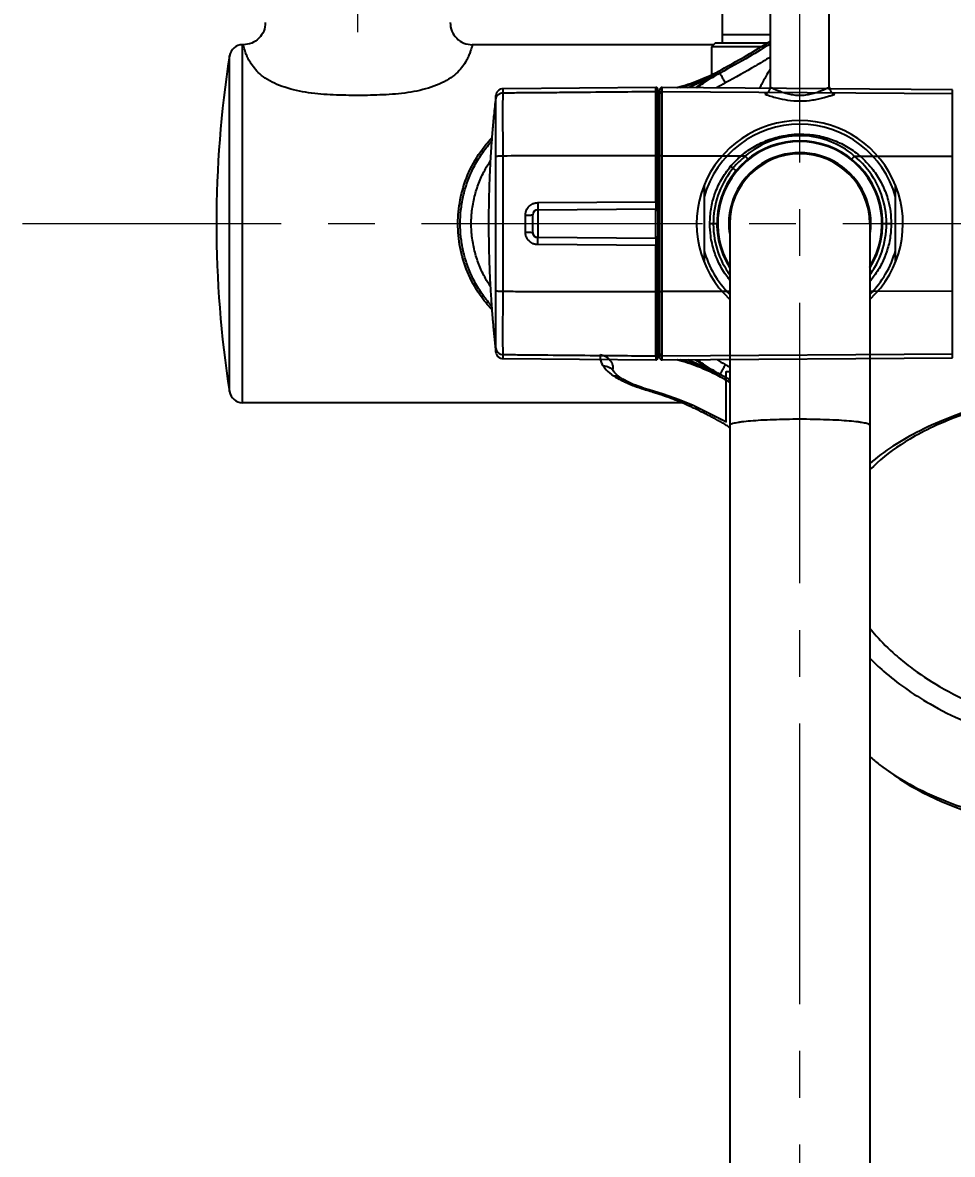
# Model space of a CAD drawing. Extents: x 0 to 3160, y 0 to 2315.
# Drawn here: x 1026.8 to 1153, y 1843.9 to 1997.6 of the extents above; entities that cross this region are included whole.
import ezdxf

# ---------------------------------------------------------------- set-up
doc = ezdxf.new("R2010")
doc.units = 0
doc.header["$LTSCALE"] = 4
doc.header["$MEASUREMENT"] = 0
doc.header["$PDMODE"] = 3
doc.header["$PDSIZE"] = -10
doc.linetypes.add('CENTER2', pattern=[28.575, 19.05, -3.175, 3.175, -3.175])
doc.layers.get('0').update_dxf_attribs({"linetype": 'CONTINUOUS'})
doc.layers.get('DEFPOINTS').update_dxf_attribs({"linetype": 'CONTINUOUS'})
doc.layers.add('1', color=7, linetype='CONTINUOUS', true_color=0xffffff)
doc.layers.add('Cneter', color=1, linetype='CENTER2', lineweight=13)
doc.layers.add('DEF_LAYER_ASSEM_MEMBER', color=7, linetype='CONTINUOUS')
doc.styles.add('Daelim Dimension', font='')
doc.styles.get('Daelim Dimension').set_extended_font_data('나눔고딕')
doc.dimstyles.new('DEFAULT', dxfattribs={"dimscale": 2, "dimtxt": 2, "dimasz": 2, "dimexe": 0, "dimexo": 2, "dimgap": 1, "dimtad": 1, "dimdec": 1, "dimzin": 9, "dimdsep": 46, "dimtxsty": 'Daelim Dimension', "dimcen": 0.5, "dimclrd": 252, "dimclre": 252, "dimclrt": 3, "dimadec": 1, "dimazin": 0, "dimtfac": 1, "dimtdec": 1, "dimtix": 1, "dimtmove": 0, "dimatfit": 3, "dimfxl": 1, "dimtolj": 1, "dimtzin": 1, "dimlwd": 9, "dimlwe": 9, "dimarcsym": 0})

# ---------------------------------------------------------------- blocks, each defined once
blk = doc.blocks.new('*D9')
at = {"color": 5, "lineweight": 9, "ltscale": 0.5, "transparency": 16777216}
for p, q in [((1347.93, 2064.6), (1549.75, 2064.6)), ((1547.75, 2056.6), (1547.75, 1466.49)), ((1136.3, 1458.49), (1549.75, 1458.49))]:
    blk.add_line(p, q, dxfattribs=at)
at = {"color": 5, "ltscale": 0.5, "transparency": 16777216}
for points in [[(1546.41, 2056.6), (1549.08, 2056.6), (1547.75, 2064.6)], [(1546.41, 1466.49), (1549.08, 1466.49), (1547.75, 1458.49)]]:
    blk.add_solid(points, dxfattribs=at)
at = {"layer": 'DEFPOINTS', "color": 0, "ltscale": 0.5, "transparency": 16777216}
for p in [(1343.93, 2064.6), (1132.3, 1458.49), (1547.75, 1458.49)]:
    blk.add_point(p, dxfattribs=at)
at = {"color": 7, "ltscale": 0.5, "transparency": 16777216, "insert": (1534.86, 1761.55), "char_height": 20, "attachment_point": 5, "rotation": 90, "style": 'Daelim Dimension'}
blk.add_mtext('\\A1;606', dxfattribs=at)

msp = doc.modelspace()

# ---------------------------------------------------------------- linework, layer by layer
at = {"layer": '1', "color": 7, "linetype": 'Continuous'}
for p, q in [((1121.09, 1990.9), (1121.33, 1991.03)), ((1121.09, 1990.9), (1121.18, 1990.74)), ((1121.48, 1990.76), (1121.33, 1991.03)), ((1112.76, 1988.8), (1092.03, 1988.62)), ((1112.75, 1988.74), (1112.75, 1988.8)), ((1112.76, 1988.8), (1112.76, 1988.8)), ((1113.3, 1987.96), (1113.3, 1988.5)), ((1153.01, 1988.5), (1113.61, 1988.8)), ((1113.61, 1988.26), (1113.61, 1988.8)), ((1153.01, 1987.96), (1153.01, 1988.5)), ((1091.04, 1987.72), (1091.04, 1987.73)), ((1113.3, 1979.47), (1113.3, 1987.96)), ((1113.61, 1988.26), (1153.01, 1987.96)), ((1113.61, 1979.51), (1113.61, 1988.26)), ((1153.01, 1979.47), (1153.01, 1987.96)), ((1113.3, 1961.13), (1113.3, 1979.47)), ((1113.61, 1979.51), (1124.92, 1979.5)), ((1113.61, 1961.1), (1113.61, 1979.51)), ((1139.71, 1979.49), (1153.01, 1979.47)), ((1153.01, 1961.13), (1153.01, 1979.47)), ((1122.9, 1978.1), (1122.82, 1978.16)), ((1096.75, 1973.16), (1112.75, 1973.27)), ((1096.75, 1972.2), (1112.75, 1972.31)), ((1112.75, 1972.38), (1112.75, 1972.31)), ((1095.06, 1969.14), (1095.06, 1971.48)), ((1120.09, 1970.31), (1121.09, 1970.31)), ((1143.5, 1970.31), (1143.53, 1970.31)), ((1143.53, 1970.31), (1143.6, 1970.31)), ((1143.6, 1970.31), (1143.72, 1970.31)), ((1143.72, 1970.31), (1143.88, 1970.31)), ((1143.88, 1970.31), (1144.06, 1970.31)), ((1144.06, 1970.31), (1144.27, 1970.31)), ((1144.27, 1970.31), (1144.49, 1970.31)), ((1144.49, 1970.31), (1144.71, 1970.31)), ((1112.75, 1968.31), (1096.75, 1968.42)), ((1112.75, 1968.31), (1096.75, 1968.42)), ((1096.75, 1968.42), (1096.75, 1968.42)), ((1113.05, 1968.55), (1113.05, 1968.61)), ((1112.75, 1967.35), (1096.75, 1967.46)), ((1112.75, 1968.31), (1112.75, 1968.31)), ((1113.3, 1952.65), (1113.3, 1961.13)), ((1122.8, 1961.11), (1113.61, 1961.1)), ((1113.61, 1952.35), (1113.61, 1961.1)), ((1153.01, 1961.13), (1141.8, 1961.12)), ((1153.01, 1952.65), (1153.01, 1961.13)), ((1091.04, 1952.88), (1091.04, 1952.88)), ((1092.03, 1951.99), (1112.75, 1951.81)), ((1112.75, 1952.35), (1112.75, 1951.81)), ((1113.3, 1952.11), (1113.3, 1952.65)), ((1113.61, 1952.35), (1153.01, 1952.65)), ((1113.61, 1951.81), (1113.61, 1952.35)), ((1113.61, 1951.81), (1153.01, 1952.1)), ((1153.01, 1952.1), (1153.01, 1952.65)), ((1121.18, 1949.88), (1121.09, 1949.72)), ((1121.33, 1949.59), (1121.09, 1949.72)), ((1121.33, 1949.59), (1121.48, 1949.86)), ((1144.14, 1896.11), (1145.18, 1895.37))]:
    msp.add_line(p, q, dxfattribs=at)
at = {"layer": '1', "color": 7, "linetype": 'Continuous', "flags": 128}
for points in [[(1096.75, 1972.2), (1096.75, 1972.13), (1096.75, 1971.94), (1096.75, 1971.64), (1096.75, 1971.25), (1096.75, 1970.8), (1096.75, 1970.31), (1096.75, 1969.82), (1096.75, 1969.37), (1096.75, 1968.98), (1096.75, 1968.68), (1096.75, 1968.49), (1096.75, 1968.42)], [(1112.75, 1968.31), (1112.75, 1968.38), (1112.75, 1968.58), (1112.75, 1968.9), (1112.75, 1969.31), (1112.75, 1969.79), (1112.75, 1970.31), (1112.75, 1970.83), (1112.75, 1971.31), (1112.75, 1971.72), (1112.75, 1972.04), (1112.75, 1972.24), (1112.75, 1972.31)], [(1112.75, 1961.1), (1112.75, 1961.88), (1112.75, 1962.66), (1112.75, 1963.44), (1112.75, 1964.22), (1112.75, 1965), (1112.75, 1965.78), (1112.75, 1966.57), (1112.75, 1967.35)]]:
    msp.add_lwpolyline(points, dxfattribs=at)
at = {"layer": '1', "color": 7, "linetype": 'Continuous'}
for centre, radius, start, end in [((1112.75, 1988.5), 0.3, 360, 88.5866), ((1113.6, 1988.5), 0.3, 89.5667, 180), ((1113.6, 1987.96), 0.299, 89.3683, 179.7961), ((1132.3, 1970.3), 11.25, 327.6125, 212.3875), ((1132.3, 1970.31), 11.14, 328.5548, 211.4452), ((1113.53, 1978.84), 0.672, 83.6016, 109.7678), ((1096.75, 1971.5), 0.7, 90.4001, 180), ((1112.75, 1972.01), 0.3, 0.0001, 90.3999), ((1096.75, 1969.12), 0.7, 179.9999, 269.6001), ((1112.75, 1968.61), 0.3, 269.6005, 359.9999), ((1113.53, 1961.77), 0.672, 250.2323, 276.3986), ((1112.75, 1952.11), 0.3, 269.5902, 0), ((1113.6, 1952.65), 0.299, 180.2039, 270.6317), ((1113.6, 1952.11), 0.3, 180, 270.4333)]:
    msp.add_arc(centre, radius, start, end, dxfattribs=at)
msp.add_ellipse((1177.43, 1906.77), major_axis=(39.5, 0), ratio=0.5, start_param=3.75705, end_param=4.712389, dxfattribs=at)
for points, knots in [([(1121.33, 1991.03), (1123.38, 1992.17), (1125.72, 1993.48), (1128.01, 1994.9), (1128.3, 1995.08)], [0, 0, 0, 0, 0.3331978, 0.383066, 0.383066, 0.383066, 0.383066]), ([(1128.3, 1994.74), (1127.37, 1994.15), (1125.13, 1992.75), (1122.82, 1991.49), (1121.48, 1990.76)], [0.1390638, 0.1390638, 0.1390638, 0.1390638, 0.5, 1, 1, 1, 1]), ([(1128.3, 1992.95), (1127.62, 1992.53), (1125.62, 1991.3), (1123.55, 1990.17), (1122.18, 1989.43)], [0.2414288, 0.2414288, 0.2414288, 0.2414288, 0.5, 1, 1, 1, 1]), ([(1115.61, 1988.79), (1115.65, 1988.8), (1116.62, 1989.07), (1118.5, 1989.66), (1120.23, 1990.49), (1121.09, 1990.9)], [0.6608901, 0.6608901, 0.6608901, 0.6608901, 0.6677424, 0.8349282, 1, 1, 1, 1]), ([(1116.04, 1988.78), (1116.46, 1988.9), (1117.58, 1989.24), (1119.35, 1989.86), (1120.56, 1990.44), (1121.18, 1990.74)], [0.5416296, 0.5416296, 0.5416296, 0.5416296, 0.6432602, 0.8169239, 1, 1, 1, 1]), ([(1117.07, 1988.78), (1117.48, 1988.95), (1118.89, 1989.59), (1120.23, 1990.26), (1121.18, 1990.74)], [0.6428681, 0.6428681, 0.6428681, 0.6428681, 0.7445637, 1, 1, 1, 1]), ([(1121.18, 1990.74), (1120.42, 1990.29), (1119.38, 1989.68), (1118.41, 1988.97), (1118.15, 1988.77)], [0, 0, 0, 0, 0.05287601, 0.0726415, 0.0726415, 0.0726415, 0.0726415]), ([(1118.34, 1988.77), (1118.62, 1988.98), (1119.63, 1989.71), (1120.71, 1990.32), (1121.48, 1990.76)], [0.92573527, 0.92573527, 0.92573527, 0.92573527, 0.94732974, 1, 1, 1, 1]), ([(1122.18, 1989.43), (1122.09, 1989.6), (1121.96, 1989.85), (1121.8, 1990.16), (1121.68, 1990.37), (1121.59, 1990.54), (1121.5, 1990.71), (1121.49, 1990.74), (1121.48, 1990.76)], [0, 0, 0, 0, 0.239696, 0.368512, 0.499999, 0.631486, 0.760301, 1, 1, 1, 1]), ([(1128.3, 1991.32), (1128.29, 1991.3), (1128.08, 1990.96), (1127.67, 1990.26), (1127.19, 1989.4), (1126.91, 1988.86), (1126.82, 1988.7)], [0.1926406, 0.1926406, 0.1926406, 0.1926406, 0.1967999, 0.2597338, 0.3316489, 0.3626308, 0.3626308, 0.3626308, 0.3626308]), ([(1092.03, 1988.62), (1091.91, 1988.61), (1091.67, 1988.58), (1091.35, 1988.38), (1091.12, 1988.08), (1091.07, 1987.84), (1091.04, 1987.73)], [0, 0, 0, 0, 0.241574, 0.4999987, 0.7584257, 1, 1, 1, 1]), ([(1112.75, 1988.26), (1112.75, 1988.47), (1112.75, 1988.8), (1112.75, 1988.75), (1112.75, 1988.74)], [0, 0, 0, 0, 0.668371, 1, 1, 1, 1]), ([(1113.05, 1987.96), (1113.05, 1988.12), (1113.05, 1988.43), (1113.05, 1988.48), (1113.05, 1988.5)], [0, 0, 0, 0, 0.501284, 1, 1, 1, 1]), ([(1091.04, 1987.72), (1091.03, 1987.6), (1090.98, 1987.13), (1090.88, 1986.2), (1090.78, 1985.19), (1090.69, 1984.32), (1090.63, 1983.61), (1090.57, 1982.9), (1090.51, 1982.16), (1090.46, 1981.44), (1090.41, 1980.82), (1090.37, 1980.12), (1090.32, 1979.39), (1090.27, 1978.54), (1090.22, 1977.52), (1090.17, 1976.43), (1090.13, 1975.24), (1090.09, 1973.94), (1090.07, 1972.5), (1090.05, 1971.2), (1090.05, 1969.99), (1090.06, 1968.88), (1090.08, 1967.6), (1090.1, 1966.36), (1090.14, 1965.24), (1090.17, 1964.42), (1090.19, 1963.73), (1090.23, 1962.98), (1090.27, 1962.07), (1090.33, 1961.02), (1090.4, 1959.99), (1090.46, 1959.1), (1090.52, 1958.39), (1090.57, 1957.66), (1090.64, 1956.87), (1090.72, 1956.02), (1090.8, 1955.14), (1090.89, 1954.26), (1090.98, 1953.47), (1091.03, 1953.04), (1091.04, 1952.88)], [0, 0, 0, 0, 0.01063, 0.042068, 0.075591, 0.095367, 0.115026, 0.134562, 0.15449, 0.176992, 0.202274, 0.224709, 0.244276, 0.263995, 0.295244, 0.330715, 0.359327, 0.399033, 0.440157, 0.479783, 0.509292, 0.539975, 0.572764, 0.614422, 0.646375, 0.670341, 0.690082, 0.710474, 0.73419, 0.765054, 0.799177, 0.824983, 0.844415, 0.865005, 0.887474, 0.911087, 0.935864, 0.960469, 0.985181, 1, 1, 1, 1]), ([(1091.05, 1979.38), (1091.05, 1979.48), (1091.05, 1979.68), (1091.04, 1979.97), (1091.04, 1980.26), (1091.04, 1980.54), (1091.04, 1980.97), (1091.03, 1981.54), (1091.03, 1982.22), (1091.02, 1982.88), (1091.02, 1983.71), (1091.02, 1984.66), (1091.02, 1985.47), (1091.02, 1986.01), (1091.03, 1986.36), (1091.03, 1986.66), (1091.04, 1986.87), (1091.04, 1987.01), (1091.05, 1987.12), (1091.05, 1987.16), (1091.05, 1987.18)], [0, 0, 0, 0, 0.024882, 0.049731, 0.074572, 0.099435, 0.124345, 0.186884, 0.249458, 0.312141, 0.37475, 0.499851, 0.62511, 0.687646, 0.750257, 0.812885, 0.875585, 0.917104, 0.958533, 1, 1, 1, 1]), ([(1091.05, 1987.18), (1091.05, 1987.34), (1091.04, 1987.65), (1091.04, 1987.7), (1091.04, 1987.72)], [0, 0, 0, 0, 0.511432, 1, 1, 1, 1]), ([(1091.05, 1987.18), (1091.06, 1987.29), (1091.09, 1987.41), (1091.19, 1987.63), (1091.27, 1987.73), (1091.46, 1987.9), (1091.57, 1987.97), (1091.8, 1988.06), (1091.92, 1988.08), (1092.03, 1988.08)], [0, 0, 0, 0, 0.25, 0.25, 0.5, 0.5, 0.75, 0.75, 1, 1, 1, 1]), ([(1092.03, 1979.49), (1092.03, 1980.04), (1092.03, 1980.57), (1092.02, 1981.61), (1092.02, 1982.12), (1092.01, 1983.11), (1092.01, 1983.58), (1092, 1984.47), (1092, 1984.88), (1092, 1985.66), (1092, 1986.01), (1092.01, 1986.64), (1092.01, 1986.92), (1092.02, 1987.4), (1092.02, 1987.6), (1092.03, 1987.9), (1092.03, 1988.01), (1092.03, 1988.08)], [0, 0, 0, 0, 0.125, 0.125, 0.25, 0.25, 0.375, 0.375, 0.5, 0.5, 0.625, 0.625, 0.75, 0.75, 0.875, 0.875, 1, 1, 1, 1]), ([(1092.03, 1988.08), (1092.85, 1988.09), (1094.57, 1988.1), (1096.99, 1988.12), (1099.63, 1988.14), (1101.35, 1988.16), (1102.38, 1988.17)], [0, 0, 0, 0, 0.236428, 0.499997, 0.702445, 1, 1, 1, 1]), ([(1102.38, 1988.17), (1104.38, 1988.19), (1107.84, 1988.22), (1111.3, 1988.25), (1112.75, 1988.26)], [0, 0, 0, 0, 0.580062, 1, 1, 1, 1]), ([(1112.75, 1985.79), (1112.75, 1985.86), (1112.75, 1986.01), (1112.75, 1986.21), (1112.75, 1986.41), (1112.75, 1986.59), (1112.75, 1986.77), (1112.75, 1986.93), (1112.75, 1987.09), (1112.75, 1987.24), (1112.75, 1987.38), (1112.75, 1987.51), (1112.75, 1987.63), (1112.75, 1987.74), (1112.75, 1987.85), (1112.75, 1987.94), (1112.75, 1988.02), (1112.75, 1988.1), (1112.75, 1988.16), (1112.75, 1988.22), (1112.75, 1988.24), (1112.75, 1988.26)], [0, 0, 0, 0, 0.0538561, 0.1072844, 0.1603381, 0.2130682, 0.2655241, 0.3177538, 0.3698047, 0.4217241, 0.4735599, 0.5253609, 0.5771768, 0.6290645, 0.6810928, 0.7333369, 0.7858718, 0.838765, 0.8920688, 0.9458132, 1, 1, 1, 1]), ([(1112.75, 1988.26), (1112.83, 1988.26), (1112.91, 1988.23), (1113.02, 1988.12), (1113.05, 1988.04), (1113.05, 1987.96)], [0, 0, 0, 0, 0.5, 0.5, 1, 1, 1, 1]), ([(1113.05, 1979.48), (1113.05, 1980.02), (1113.05, 1980.55), (1113.05, 1981.58), (1113.05, 1982.08), (1113.05, 1983.06), (1113.05, 1983.52), (1113.05, 1984.39), (1113.05, 1984.81), (1113.05, 1985.96), (1113.05, 1986.58), (1113.05, 1987.53), (1113.05, 1987.83), (1113.05, 1987.96)], [0, 0, 0, 0, 0.125, 0.125, 0.25, 0.25, 0.375, 0.375, 0.5, 0.5, 0.75, 0.75, 1, 1, 1, 1]), ([(1112.75, 1979.52), (1112.75, 1979.64), (1112.75, 1979.87), (1112.75, 1980.22), (1112.75, 1980.57), (1112.75, 1980.9), (1112.75, 1981.22), (1112.75, 1981.53), (1112.75, 1981.84), (1112.75, 1982.13), (1112.75, 1982.42), (1112.75, 1982.7), (1112.75, 1982.98), (1112.75, 1983.25), (1112.75, 1983.51), (1112.75, 1983.77), (1112.75, 1984.02), (1112.75, 1984.26), (1112.75, 1984.5), (1112.75, 1984.73), (1112.75, 1984.95), (1112.75, 1985.17), (1112.75, 1985.38), (1112.75, 1985.59), (1112.75, 1985.72), (1112.75, 1985.79)], [0, 0, 0, 0, 0.050301, 0.099469, 0.147557, 0.194655, 0.240863, 0.286277, 0.330992, 0.375092, 0.418655, 0.461746, 0.504422, 0.546727, 0.588709, 0.630415, 0.671887, 0.71317, 0.754301, 0.79532, 0.836263, 0.877167, 0.918067, 0.959, 1, 1, 1, 1]), ([(1122.9, 1978.09), (1123.37, 1978.61), (1124.35, 1979.65), (1126.1, 1980.84), (1128.02, 1981.73), (1129.86, 1982.25), (1131.05, 1982.38), (1131.55, 1982.44)], [0, 0, 0, 0, 0.210243, 0.427278, 0.633339, 0.845705, 1, 1, 1, 1]), ([(1139.71, 1979.49), (1139.56, 1979.61), (1139.41, 1979.74), (1138.26, 1980.63), (1137.13, 1981.24), (1134.77, 1982.05), (1133.5, 1982.26), (1130.92, 1982.24), (1129.58, 1981.99), (1127.11, 1981.06), (1125.94, 1980.37), (1124.92, 1979.5)], [0, 0, 0, 0, 0.057787, 0.057787, 0.429192, 0.429192, 0.806225, 0.806225, 1.203034, 1.203034, 1.599109, 1.599109, 1.599109, 1.599109]), ([(1131.55, 1982.44), (1132.25, 1982.45), (1133.66, 1982.48), (1135.74, 1982.08), (1137.73, 1981.34), (1139.56, 1980.28), (1141.18, 1978.91), (1142.55, 1977.29), (1143.61, 1975.47), (1144.29, 1973.65), (1144.65, 1971.91), (1144.69, 1970.84), (1144.71, 1970.31)], [0, 0, 0, 0, 0.1058983, 0.2118046, 0.3178422, 0.4238782, 0.5297865, 0.6356727, 0.739427, 0.8431442, 0.9215759, 1, 1, 1, 1]), ([(1090.5, 1958.65), (1089.92, 1959.26), (1088.63, 1960.86), (1087.09, 1963.69), (1086.1, 1967), (1085.79, 1970.32), (1086.11, 1973.64), (1087.11, 1976.97), (1088.65, 1979.79), (1089.94, 1981.37), (1090.5, 1981.97)], [0.2719405, 0.2719405, 0.2719405, 0.2719405, 0.3168058, 0.3811235, 0.4424996, 0.4999936, 0.5579276, 0.6196726, 0.6842347, 0.7280806, 0.7280806, 0.7280806, 0.7280806]), ([(1090.46, 1959.14), (1090.38, 1959.23), (1089.84, 1959.85), (1088.93, 1961.05), (1087.9, 1962.85), (1087.12, 1964.71), (1086.58, 1966.6), (1086.27, 1968.47), (1086.17, 1970.31), (1086.27, 1972.15), (1086.58, 1974.02), (1087.12, 1975.91), (1087.9, 1977.77), (1088.93, 1979.56), (1089.84, 1980.77), (1090.38, 1981.39), (1090.46, 1981.48)], [0.1202701, 0.1202701, 0.1202701, 0.1202701, 0.1313704, 0.1965955, 0.2608444, 0.3236647, 0.3846647, 0.4435245, 0.4999999, 0.5564755, 0.6153353, 0.6763353, 0.7391556, 0.8034046, 0.8686295, 0.8797721, 0.8797721, 0.8797721, 0.8797721]), ([(1131.41, 1981.48), (1130.96, 1981.43), (1129.92, 1981.31), (1128.28, 1980.83), (1126.58, 1980.01), (1124.99, 1978.9), (1124.11, 1977.94), (1123.67, 1977.46)], [0, 0, 0, 0, 0.152752, 0.35778, 0.569421, 0.781385, 1, 1, 1, 1]), ([(1143.5, 1970.31), (1143.47, 1970.91), (1143.41, 1972.12), (1142.98, 1973.82), (1142.34, 1975.37), (1141.45, 1976.86), (1140.26, 1978.27), (1138.77, 1979.53), (1137.09, 1980.5), (1135.27, 1981.17), (1133.35, 1981.54), (1132.06, 1981.5), (1131.41, 1981.48)], [0, 0, 0, 0, 0.095989, 0.191995, 0.278689, 0.365401, 0.471182, 0.576983, 0.682724, 0.788467, 0.894235, 1, 1, 1, 1]), ([(1091.04, 1970.13), (1091.04, 1970.4), (1091.04, 1970.96), (1091.04, 1971.79), (1091.04, 1972.64), (1091.04, 1973.72), (1091.04, 1975.03), (1091.04, 1976.53), (1091.05, 1977.99), (1091.05, 1978.92), (1091.05, 1979.38)], [0, 0, 0, 0, 0.089096, 0.1792, 0.270331, 0.362515, 0.528992, 0.694906, 0.850045, 1, 1, 1, 1]), ([(1092.03, 1979.49), (1091.92, 1979.49), (1091.8, 1979.49), (1091.57, 1979.48), (1091.46, 1979.47), (1091.27, 1979.45), (1091.19, 1979.44), (1091.09, 1979.41), (1091.06, 1979.4), (1091.05, 1979.38)], [0, 0, 0, 0, 0.25, 0.25, 0.5, 0.5, 0.75, 0.75, 1, 1, 1, 1]), ([(1112.75, 1979.52), (1112.1, 1979.51), (1110.66, 1979.51), (1108.29, 1979.5), (1105.48, 1979.5), (1101.47, 1979.5), (1096.94, 1979.51), (1093.49, 1979.5), (1092.03, 1979.49)], [0, 0, 0, 0, 0.093947, 0.208573, 0.343878, 0.499862, 0.789432, 1, 1, 1, 1]), ([(1113.05, 1979.48), (1113.05, 1979.49), (1113.02, 1979.5), (1112.91, 1979.51), (1112.83, 1979.52), (1112.75, 1979.52)], [0, 0, 0, 0, 0.5, 0.5, 1, 1, 1, 1]), ([(1124.92, 1979.5), (1124.61, 1979.25), (1124.3, 1978.97), (1123.1, 1977.77), (1122.32, 1976.67), (1121.18, 1974.32), (1120.8, 1973.03), (1120.49, 1970.42), (1120.55, 1969.07), (1121.11, 1966.48), (1121.62, 1965.22), (1122.47, 1963.84), (1122.63, 1963.59), (1122.8, 1963.35)], [0, 0, 0, 0, 0.119158, 0.119158, 0.510779, 0.510779, 0.900605, 0.900605, 1.29392, 1.29392, 1.69007, 1.69007, 1.778646, 1.778646, 1.778646, 1.778646]), ([(1125.23, 1979.05), (1125.23, 1979.05), (1125.23, 1979.06), (1125.21, 1979.1), (1125.2, 1979.12), (1125.16, 1979.18), (1125.14, 1979.21), (1125.09, 1979.29), (1125.05, 1979.33), (1124.99, 1979.41), (1124.95, 1979.46), (1124.92, 1979.5)], [-0.000015, -0.000015, -0.000015, -0.000015, 0.199988, 0.199988, 0.399992, 0.399992, 0.599995, 0.599995, 0.799998, 0.799998, 1.000001, 1.000001, 1.000001, 1.000001]), ([(1139.39, 1979.04), (1139.39, 1979.04), (1139.39, 1979.05), (1139.41, 1979.08), (1139.43, 1979.11), (1139.46, 1979.16), (1139.49, 1979.2), (1139.54, 1979.27), (1139.58, 1979.31), (1139.64, 1979.4), (1139.68, 1979.44), (1139.71, 1979.49)], [-0.000003, -0.000003, -0.000003, -0.000003, 0.199993, 0.199993, 0.399995, 0.399995, 0.599997, 0.599997, 0.799998, 0.799998, 1, 1, 1, 1]), ([(1141.8, 1963.34), (1142.2, 1963.89), (1142.56, 1964.48), (1143.43, 1966.26), (1143.81, 1967.55), (1144.13, 1970.16), (1144.07, 1971.52), (1143.51, 1974.11), (1143.01, 1975.37), (1141.63, 1977.63), (1140.73, 1978.65), (1139.71, 1979.49)], [0.303045, 0.303045, 0.303045, 0.303045, 0.50525, 0.50525, 0.8959, 0.8959, 1.289512, 1.289512, 1.685356, 1.685356, 2.081069, 2.081069, 2.081069, 2.081069]), ([(1090.29, 1961.82), (1090.06, 1962.16), (1089.51, 1963.05), (1088.78, 1964.57), (1088.17, 1966.4), (1087.79, 1968.33), (1087.66, 1970.31), (1087.79, 1972.29), (1088.17, 1974.22), (1088.78, 1976.05), (1089.51, 1977.57), (1090.06, 1978.46), (1090.29, 1978.8)], [0.1925645, 0.1925645, 0.1925645, 0.1925645, 0.2347443, 0.2991707, 0.3651883, 0.4323109, 0.4999999, 0.5676891, 0.6348117, 0.7008293, 0.7652557, 0.8074732, 0.8074732, 0.8074732, 0.8074732]), ([(1120.09, 1970.31), (1120.12, 1970.99), (1120.19, 1972.36), (1120.73, 1974.38), (1121.6, 1976.35), (1122.46, 1977.51), (1122.9, 1978.1)], [0, 0, 0, 0, 0.240502, 0.487978, 0.739957, 1, 1, 1, 1]), ([(1123.67, 1977.46), (1123.65, 1977.47), (1123.63, 1977.49), (1123.45, 1977.64), (1123.2, 1977.85), (1123, 1978.01), (1122.9, 1978.1)], [0, 0, 0, 0, 0.25, 0.500002, 0.750001, 1, 1, 1, 1]), ([(1123.67, 1977.46), (1123.28, 1976.94), (1122.48, 1975.87), (1121.69, 1974.07), (1121.18, 1972.19), (1121.12, 1970.93), (1121.09, 1970.31)], [0, 0, 0, 0, 0.25198, 0.512022, 0.759553, 1, 1, 1, 1]), ([(1095.06, 1971.48), (1095.06, 1971.52), (1095.07, 1971.61), (1095.08, 1971.73), (1095.1, 1971.86), (1095.14, 1971.99), (1095.21, 1972.18), (1095.34, 1972.42), (1095.55, 1972.67), (1095.81, 1972.88), (1096.05, 1973.01), (1096.26, 1973.09), (1096.42, 1973.13), (1096.59, 1973.15), (1096.7, 1973.16), (1096.75, 1973.16)], [0, 0, 0, 0, 0.047648, 0.095131, 0.142724, 0.195837, 0.249338, 0.373625, 0.498465, 0.623262, 0.748715, 0.811222, 0.87421, 0.937198, 1, 1, 1, 1]), ([(1096.75, 1973.16), (1096.75, 1973.06), (1096.75, 1972.96), (1096.75, 1972.76), (1096.75, 1972.67), (1096.75, 1972.51), (1096.75, 1972.44), (1096.75, 1972.32), (1096.75, 1972.27), (1096.75, 1972.21), (1096.75, 1972.2), (1096.75, 1972.2)], [0, 0, 0, 0, 0.2, 0.2, 0.4, 0.4, 0.6, 0.6, 0.8, 0.8, 0.9999999, 0.9999999, 0.9999999, 0.9999999]), ([(1112.75, 1973.27), (1112.75, 1973.16), (1112.75, 1973.04), (1112.75, 1972.84), (1112.75, 1972.74), (1112.75, 1972.57), (1112.75, 1972.5), (1112.75, 1972.42), (1112.75, 1972.4), (1112.75, 1972.38)], [0.1309591, 0.1309591, 0.1309591, 0.1309591, 0.1746079, 0.1746079, 0.2182569, 0.2182569, 0.2619047, 0.2619047, 0.2796954, 0.2796954, 0.2796954, 0.2796954]), ([(1113.05, 1973.26), (1113.05, 1973.26), (1113.05, 1973.26), (1113.03, 1973.26), (1113.01, 1973.26), (1112.98, 1973.27), (1112.95, 1973.27), (1112.9, 1973.27), (1112.87, 1973.27), (1112.81, 1973.27), (1112.78, 1973.27), (1112.75, 1973.27)], [0, 0, 0, 0, 0.2, 0.2, 0.4, 0.4, 0.6, 0.6, 0.8, 0.8, 1, 1, 1, 1]), ([(1113.05, 1973.26), (1113.05, 1973.22), (1113.05, 1973.16), (1113.05, 1973.06), (1113.05, 1972.96), (1113.05, 1972.87), (1113.05, 1972.73), (1113.05, 1972.56), (1113.05, 1972.37), (1113.05, 1972.21), (1113.05, 1972.1), (1113.05, 1972.02), (1113.05, 1972.01), (1113.05, 1972.01)], [0, 0, 0, 0, 0.050373, 0.100279, 0.150011, 0.199861, 0.250122, 0.374615, 0.499854, 0.624341, 0.749531, 0.874291, 1, 1, 1, 1]), ([(1095.06, 1971.48), (1095.17, 1971.48), (1095.27, 1971.48), (1095.47, 1971.48), (1095.56, 1971.48), (1095.73, 1971.48), (1095.8, 1971.49), (1095.93, 1971.49), (1095.97, 1971.49), (1096.04, 1971.49), (1096.05, 1971.49), (1096.05, 1971.5)], [0, 0, 0, 0, 0.2, 0.2, 0.4, 0.4, 0.6, 0.6, 0.8, 0.8, 1, 1, 1, 1]), ([(1096.05, 1969.12), (1096.05, 1969.12), (1096.05, 1969.13), (1096.05, 1969.14), (1096.05, 1969.16), (1096.05, 1969.18), (1096.05, 1969.23), (1096.05, 1969.32), (1096.05, 1969.47), (1096.05, 1969.65), (1096.05, 1969.92), (1096.05, 1970.31), (1096.05, 1970.7), (1096.05, 1970.97), (1096.05, 1971.15), (1096.05, 1971.3), (1096.05, 1971.41), (1096.05, 1971.48), (1096.05, 1971.49), (1096.05, 1971.5)], [0, 0, 0, 0, 0.025257, 0.050261, 0.075165, 0.100124, 0.125293, 0.187718, 0.250427, 0.312852, 0.375561, 0.500081, 0.624601, 0.687025, 0.749735, 0.812159, 0.874869, 0.937221, 1, 1, 1, 1]), ([(1113.05, 1972.01), (1113.05, 1972.01), (1113.05, 1972), (1113.05, 1971.99), (1113.05, 1971.96), (1113.05, 1971.93), (1113.05, 1971.86), (1113.05, 1971.73), (1113.05, 1971.52), (1113.05, 1971.26), (1113.05, 1970.96), (1113.05, 1970.64), (1113.05, 1970.31), (1113.05, 1969.98), (1113.05, 1969.66), (1113.05, 1969.36), (1113.05, 1969.1), (1113.05, 1968.89), (1113.05, 1968.75), (1113.05, 1968.67), (1113.05, 1968.62), (1113.05, 1968.61), (1113.05, 1968.61)], [0, 0, 0, 0, 0.0252112, 0.0501751, 0.0750457, 0.0999785, 0.1251282, 0.1875117, 0.2500942, 0.3124777, 0.3750601, 0.4374437, 0.5000261, 0.5624096, 0.624992, 0.6873755, 0.749958, 0.8123414, 0.8749239, 0.9166047, 0.9580556, 1, 1, 1, 1]), ([(1091.05, 1961.23), (1091.05, 1961.52), (1091.05, 1962.08), (1091.05, 1962.93), (1091.05, 1963.78), (1091.04, 1964.64), (1091.04, 1965.74), (1091.04, 1967.06), (1091.04, 1968.6), (1091.04, 1969.62), (1091.04, 1970.13)], [0, 0, 0, 0, 0.095321, 0.191124, 0.28742, 0.384223, 0.481547, 0.65682, 0.829592, 1, 1, 1, 1]), ([(1122.8, 1962.65), (1122.72, 1962.75), (1122.2, 1963.39), (1121.4, 1964.68), (1120.61, 1966.59), (1120.17, 1968.49), (1120.11, 1969.75), (1120.09, 1970.31)], [0.1646231, 0.1646231, 0.1646231, 0.1646231, 0.2045789, 0.4150904, 0.6196695, 0.8301812, 1, 1, 1, 1]), ([(1121.09, 1970.31), (1121.11, 1969.79), (1121.16, 1968.66), (1121.56, 1966.92), (1122.17, 1965.45), (1122.64, 1964.62), (1122.8, 1964.35)], [0, 0, 0, 0, 0.1698187, 0.3743977, 0.5849094, 0.6896552, 0.6896552, 0.6896552, 0.6896552]), ([(1144.71, 1970.31), (1144.68, 1969.65), (1144.62, 1968.34), (1144.12, 1966.44), (1143.35, 1964.64), (1142.52, 1963.34), (1141.96, 1962.65), (1141.8, 1962.47)], [0, 0, 0, 0, 0.0962503, 0.1925205, 0.2890293, 0.3855655, 0.4215713, 0.4215713, 0.4215713, 0.4215713]), ([(1141.8, 1964.38), (1141.95, 1964.61), (1142.38, 1965.36), (1142.96, 1966.72), (1143.41, 1968.49), (1143.47, 1969.7), (1143.5, 1970.31)], [0.6667448, 0.6667448, 0.6667448, 0.6667448, 0.7100955, 0.806737, 0.9033773, 1, 1, 1, 1]), ([(1096.75, 1967.46), (1096.71, 1967.46), (1096.62, 1967.46), (1096.49, 1967.48), (1096.36, 1967.51), (1096.23, 1967.54), (1096.04, 1967.61), (1095.81, 1967.74), (1095.52, 1967.97), (1095.32, 1968.24), (1095.19, 1968.48), (1095.13, 1968.65), (1095.09, 1968.81), (1095.07, 1968.97), (1095.06, 1969.08), (1095.06, 1969.14)], [0, 0, 0, 0, 0.050796, 0.101115, 0.151261, 0.201542, 0.252262, 0.37743, 0.502607, 0.668464, 0.751555, 0.813476, 0.87575, 0.938084, 1, 1, 1, 1]), ([(1095.06, 1969.14), (1095.32, 1969.14), (1095.58, 1969.14), (1095.95, 1969.13), (1096.05, 1969.13), (1096.05, 1969.12)], [0, 0, 0, 0, 0.5, 0.5, 1, 1, 1, 1]), ([(1096.75, 1968.42), (1096.7, 1968.42), (1096.65, 1968.43), (1096.52, 1968.46), (1096.45, 1968.49), (1096.32, 1968.57), (1096.26, 1968.62), (1096.16, 1968.75), (1096.12, 1968.82), (1096.07, 1968.97), (1096.05, 1969.05), (1096.05, 1969.12)], [0, 0, 0, 0, 0.0360324, 0.0360324, 0.093115, 0.093115, 0.1502143, 0.1502143, 0.2073108, 0.2073108, 0.2644075, 0.2644075, 0.2644075, 0.2644075]), ([(1096.75, 1967.46), (1096.75, 1967.56), (1096.75, 1967.66), (1096.75, 1967.86), (1096.75, 1967.95), (1096.75, 1968.11), (1096.75, 1968.18), (1096.75, 1968.3), (1096.75, 1968.35), (1096.75, 1968.41), (1096.75, 1968.42), (1096.75, 1968.42)], [0, 0, 0, 0, 0.2, 0.2, 0.4, 0.4, 0.6, 0.6, 0.8, 0.8, 1, 1, 1, 1]), ([(1113.05, 1968.55), (1113.05, 1968.54), (1113.05, 1968.51), (1113.05, 1968.26), (1113.05, 1967.86), (1113.05, 1967.53), (1113.05, 1967.36)], [0, 0, 0, 0, 0.0965789, 0.3974466, 0.6982474, 1, 1, 1, 1]), ([(1112.75, 1968.31), (1112.75, 1968.31), (1112.75, 1968.29), (1112.75, 1968.22), (1112.75, 1968.16), (1112.75, 1968.02), (1112.75, 1967.94), (1112.75, 1967.75), (1112.75, 1967.64), (1112.75, 1967.47), (1112.75, 1967.41), (1112.75, 1967.35)], [0.3492209, 0.3492209, 0.3492209, 0.3492209, 0.3928713, 0.3928713, 0.4365218, 0.4365218, 0.4801707, 0.4801707, 0.5238184, 0.5238184, 0.5475363, 0.5475363, 0.5475363, 0.5475363]), ([(1112.75, 1967.35), (1112.78, 1967.35), (1112.81, 1967.35), (1112.87, 1967.35), (1112.9, 1967.35), (1112.95, 1967.35), (1112.98, 1967.35), (1113.01, 1967.36), (1113.03, 1967.36), (1113.05, 1967.36), (1113.05, 1967.36), (1113.05, 1967.36)], [0, 0, 0, 0, 0.2, 0.2, 0.4, 0.4, 0.6, 0.6, 0.8, 0.8, 1, 1, 1, 1]), ([(1091.05, 1953.43), (1091.05, 1953.44), (1091.05, 1953.47), (1091.04, 1953.52), (1091.04, 1953.58), (1091.04, 1953.65), (1091.04, 1953.73), (1091.04, 1953.82), (1091.03, 1953.91), (1091.03, 1954.02), (1091.03, 1954.14), (1091.02, 1954.43), (1091.02, 1954.99), (1091.02, 1955.95), (1091.02, 1957.09), (1091.02, 1958.17), (1091.03, 1959.08), (1091.04, 1959.7), (1091.04, 1960.26), (1091.05, 1960.75), (1091.05, 1961.07), (1091.05, 1961.23)], [0, 0, 0, 0, 0.025077, 0.050053, 0.074956, 0.099813, 0.124653, 0.149501, 0.174387, 0.199337, 0.224379, 0.24954, 0.374838, 0.499873, 0.624906, 0.750207, 0.812903, 0.875566, 0.91708, 0.958516, 1, 1, 1, 1]), ([(1091.05, 1961.23), (1091.06, 1961.22), (1091.09, 1961.21), (1091.19, 1961.18), (1091.27, 1961.17), (1091.46, 1961.15), (1091.57, 1961.14), (1091.8, 1961.13), (1091.92, 1961.13), (1092.03, 1961.13)], [0, 0, 0, 0, 0.25, 0.25, 0.5, 0.5, 0.75, 0.75, 1, 1, 1, 1]), ([(1092.03, 1952.53), (1092.03, 1952.66), (1092.02, 1952.97), (1092.01, 1953.69), (1092.01, 1953.97), (1092, 1954.6), (1092, 1954.95), (1092, 1955.73), (1092, 1956.15), (1092.01, 1957.03), (1092.01, 1957.5), (1092.02, 1958.49), (1092.02, 1959), (1092.03, 1960.05), (1092.03, 1960.58), (1092.03, 1961.13)], [0, 0, 0, 0, 0.25, 0.25, 0.375, 0.375, 0.5, 0.5, 0.625, 0.625, 0.75, 0.75, 0.875, 0.875, 1, 1, 1, 1]), ([(1092.03, 1961.13), (1092.93, 1961.12), (1094.65, 1961.12), (1097.1, 1961.11), (1099.65, 1961.11), (1101.38, 1961.12), (1102.38, 1961.12)], [0, 0, 0, 0, 0.259452, 0.5, 0.710447, 1, 1, 1, 1]), ([(1102.38, 1961.12), (1103.83, 1961.12), (1106.44, 1961.12), (1109.9, 1961.12), (1111.9, 1961.11), (1112.75, 1961.1)], [0, 0, 0, 0, 0.420431, 0.753763, 1, 1, 1, 1]), ([(1112.75, 1961.1), (1112.83, 1961.1), (1112.91, 1961.11), (1113.02, 1961.12), (1113.05, 1961.13), (1113.05, 1961.14)], [0, 0, 0, 0, 0.5, 0.5, 1, 1, 1, 1]), ([(1112.75, 1952.35), (1112.75, 1952.37), (1112.75, 1952.4), (1112.75, 1952.46), (1112.75, 1952.53), (1112.75, 1952.61), (1112.75, 1952.71), (1112.75, 1952.81), (1112.75, 1952.93), (1112.75, 1953.06), (1112.75, 1953.19), (1112.75, 1953.34), (1112.75, 1953.5), (1112.75, 1953.68), (1112.75, 1953.86), (1112.75, 1954.05), (1112.75, 1954.26), (1112.75, 1954.48), (1112.75, 1954.71), (1112.75, 1954.96), (1112.75, 1955.32), (1112.75, 1955.82), (1112.75, 1956.47), (1112.75, 1957.17), (1112.75, 1958.05), (1112.75, 1959.03), (1112.75, 1959.99), (1112.75, 1960.66), (1112.75, 1960.99), (1112.75, 1961.1)], [0, 0, 0, 0, 0.026333, 0.05253, 0.078594, 0.104538, 0.130389, 0.156176, 0.181936, 0.207705, 0.23352, 0.259413, 0.285413, 0.311543, 0.337827, 0.364293, 0.390968, 0.417883, 0.445069, 0.472561, 0.500394, 0.562263, 0.624242, 0.686762, 0.750302, 0.8476, 0.92374, 0.975634, 1, 1, 1, 1]), ([(1113.05, 1952.65), (1113.05, 1952.72), (1113.05, 1952.83), (1113.05, 1953.13), (1113.05, 1953.32), (1113.05, 1953.8), (1113.05, 1954.07), (1113.05, 1954.7), (1113.05, 1955.04), (1113.05, 1956.2), (1113.05, 1957.07), (1113.05, 1959.03), (1113.05, 1960.06), (1113.05, 1961.14)], [0, 0, 0, 0, 0.125, 0.125, 0.25, 0.25, 0.375, 0.375, 0.5, 0.5, 0.75, 0.75, 1, 1, 1, 1]), ([(1091.04, 1952.88), (1091.04, 1952.88), (1091.04, 1952.88), (1091.04, 1952.89), (1091.04, 1952.92), (1091.04, 1952.95), (1091.04, 1953), (1091.04, 1953.07), (1091.05, 1953.18), (1091.05, 1953.3), (1091.05, 1953.39), (1091.05, 1953.43)], [0, 0, 0, 0, 0.084997, 0.171122, 0.258386, 0.346799, 0.43637, 0.59321, 0.748814, 0.874407, 1, 1, 1, 1]), ([(1091.05, 1953.43), (1091.06, 1953.32), (1091.09, 1953.21), (1091.19, 1952.98), (1091.27, 1952.88), (1091.46, 1952.71), (1091.57, 1952.64), (1091.8, 1952.55), (1091.92, 1952.53), (1092.03, 1952.53)], [0, 0, 0, 0, 0.25, 0.25, 0.5, 0.5, 0.75, 0.75, 1, 1, 1, 1]), ([(1091.04, 1952.88), (1091.07, 1952.76), (1091.12, 1952.52), (1091.35, 1952.23), (1091.67, 1952.03), (1091.91, 1952), (1092.03, 1951.99)], [0, 0, 0, 0, 0.241576, 0.499999, 0.758422, 1, 1, 1, 1]), ([(1092.03, 1952.53), (1092.77, 1952.53), (1094.33, 1952.52), (1097.77, 1952.48), (1102.47, 1952.44), (1107.82, 1952.4), (1111.29, 1952.37), (1112.75, 1952.35)], [0, 0, 0, 0, 0.107377, 0.224968, 0.497871, 0.788607, 1, 1, 1, 1]), ([(1112.75, 1952.35), (1112.82, 1952.35), (1112.91, 1952.38), (1113.02, 1952.5), (1113.05, 1952.58), (1113.05, 1952.65)], [0, 0, 0, 0, 0.5, 0.5, 1, 1, 1, 1]), ([(1113.05, 1952.65), (1113.05, 1952.62), (1113.05, 1952.55), (1113.05, 1952.45), (1113.05, 1952.37), (1113.05, 1952.3), (1113.05, 1952.23), (1113.05, 1952.18), (1113.05, 1952.14), (1113.05, 1952.1), (1113.05, 1952.08), (1113.05, 1952.07), (1113.05, 1952.07)], [0, 0, 0, 0, 0.10008, 0.20011, 0.300101, 0.400067, 0.500019, 0.59997, 0.699931, 0.799915, 0.899934, 1, 1, 1, 1]), ([(1121.09, 1949.72), (1120.23, 1950.13), (1118.5, 1950.96), (1116.63, 1951.54), (1115.68, 1951.81), (1115.65, 1951.82)], [0, 0, 0, 0, 0.1650713, 0.3322583, 0.3367979, 0.3367979, 0.3367979, 0.3367979]), ([(1121.18, 1949.88), (1120.73, 1950.11), (1119.83, 1950.55), (1118.38, 1951.1), (1117.13, 1951.52), (1116.35, 1951.75), (1116.08, 1951.82)], [0, 0, 0, 0, 0.1354563, 0.2652998, 0.3906778, 0.4552987, 0.4552987, 0.4552987, 0.4552987]), ([(1121.18, 1949.88), (1120.23, 1950.36), (1118.9, 1951.03), (1117.49, 1951.66), (1117.1, 1951.83)], [0, 0, 0, 0, 0.2554281, 0.3550395, 0.3550395, 0.3550395, 0.3550395]), ([(1118.16, 1951.84), (1118.42, 1951.64), (1119.39, 1950.94), (1120.42, 1950.33), (1121.18, 1949.88)], [0.92772234, 0.92772234, 0.92772234, 0.92772234, 0.94712407, 1, 1, 1, 1]), ([(1121.48, 1949.86), (1120.71, 1950.3), (1119.64, 1950.91), (1118.63, 1951.63), (1118.35, 1951.84)], [0, 0, 0, 0, 0.05267022, 0.0739003, 0.0739003, 0.0739003, 0.0739003]), ([(1122.18, 1951.19), (1122.09, 1951.02), (1121.96, 1950.77), (1121.79, 1950.46), (1121.68, 1950.25), (1121.59, 1950.08), (1121.5, 1949.91), (1121.49, 1949.88), (1121.48, 1949.86)], [0, 0, 0, 0, 0.240052, 0.368975, 0.500495, 0.631944, 0.760658, 1, 1, 1, 1]), ([(1157.78, 1945.66), (1154.39, 1944.72), (1148.48, 1942.48), (1143.7, 1939.4), (1141.8, 1937.74)], [0, 0, 0, 0, 0.362565, 0.7057548, 0.7057548, 0.7057548, 0.7057548]), ([(1158.47, 1945.65), (1157.9, 1945.49), (1156.74, 1945.15), (1153.96, 1944.24), (1150.67, 1942.93), (1146.44, 1940.71), (1143.66, 1938.69), (1142.12, 1937.19), (1141.8, 1936.87)], [0, 0, 0, 0, 0.0185093, 0.0371663, 0.0931443, 0.1360995, 0.2077487, 0.2269755, 0.2269755, 0.2269755, 0.2269755]), ([(1141.8, 1915.38), (1142.08, 1915.04), (1143.12, 1913.81), (1144.91, 1912.03), (1147.75, 1909.7), (1151.37, 1907.28), (1155.92, 1905.01), (1160.3, 1903.39), (1163.81, 1902.39), (1167.17, 1901.65), (1170, 1901.21), (1172.32, 1900.97), (1173.88, 1900.85), (1175.24, 1900.78), (1176.47, 1900.75), (1177.14, 1900.75), (1177.43, 1900.74)], [0.5867233, 0.5867233, 0.5867233, 0.5867233, 0.6038677, 0.6487673, 0.6793391, 0.7325515, 0.7930693, 0.8380507, 0.8725902, 0.8995595, 0.9371331, 0.9536553, 0.9655426, 0.9811534, 0.991832, 1, 1, 1, 1]), ([(1141.8, 1911.3), (1142.39, 1910.71), (1144.75, 1908.48), (1150.29, 1904.55), (1157.87, 1901.24), (1165, 1899.36), (1169.79, 1898.58), (1173.94, 1898.21), (1176.29, 1898.17), (1177.43, 1898.15)], [0.4265333, 0.4265333, 0.4265333, 0.4265333, 0.4713734, 0.5970902, 0.7555827, 0.831587, 0.9050677, 0.9540651, 1, 1, 1, 1]), ([(1141.8, 1897.95), (1142.21, 1897.59), (1142.64, 1897.24), (1145.55, 1894.97), (1148.61, 1893.29), (1155.76, 1890.48), (1159.76, 1889.39), (1168.36, 1887.9), (1172.86, 1887.52), (1177.43, 1887.52)], [0.3095391, 0.3095391, 0.3095391, 0.3095391, 0.3491946, 0.3491946, 0.5661297, 0.5661297, 0.7830649, 0.7830649, 1, 1, 1, 1])]:
    msp.add_open_spline(points, degree=3, knots=knots, dxfattribs=at)
for points in [[(1092.03, 1988.08), (1092.03, 1988.44), (1092.03, 1988.62), (1092.03, 1988.62)], [(1122.18, 1989.43), (1121.79, 1989.2), (1121.39, 1988.98), (1121.01, 1988.75)], [(1112.75, 1988.26), (1112.75, 1988.26), (1112.75, 1988.26), (1112.75, 1988.26)], [(1092.03, 1970.31), (1092.03, 1973.37), (1092.03, 1976.43), (1092.03, 1979.49)], [(1112.75, 1973.27), (1112.75, 1975.36), (1112.75, 1977.44), (1112.75, 1979.52)], [(1113.05, 1973.26), (1113.05, 1975.34), (1113.05, 1977.41), (1113.05, 1979.48)], [(1092.03, 1961.13), (1092.03, 1964.19), (1092.03, 1967.25), (1092.03, 1970.31)], [(1113.05, 1961.14), (1113.05, 1963.2), (1113.05, 1965.28), (1113.05, 1967.36)], [(1112.75, 1961.1), (1112.75, 1961.1), (1112.75, 1961.1), (1112.75, 1961.1)], [(1092.03, 1951.99), (1092.03, 1951.99), (1092.03, 1952.17), (1092.03, 1952.53)], [(1121.02, 1951.86), (1121.41, 1951.63), (1121.79, 1951.41), (1122.18, 1951.19)], [(1122.18, 1951.19), (1122.39, 1951.08), (1122.6, 1950.96), (1122.8, 1950.85)], [(1122.8, 1948.76), (1122.31, 1949.04), (1121.82, 1949.31), (1121.33, 1949.59)], [(1121.48, 1949.86), (1121.92, 1949.62), (1122.36, 1949.38), (1122.8, 1949.13)]]:
    msp.add_open_spline(points, degree=3, dxfattribs=at)
at = {"layer": 'Cneter', "lineweight": 5, "ltscale": 0.5}
for p, q in [((1132.3, 1464.28), (1132.3, 2069.3)), ((1072.3, 1996.31), (1072.3, 2026.36)), ((1290.52, 1970.3), (1026.81, 1970.3))]:
    msp.add_line(p, q, dxfattribs=at)
at = {"layer": 'DEF_LAYER_ASSEM_MEMBER', "color": 7, "linetype": 'Continuous'}
for p, q in [((1121.8, 1994.8), (1121.8, 2008)), ((1128.3, 1988.83), (1128.3, 2006.1)), ((1136.3, 1988.83), (1136.3, 2006.1)), ((1056.75, 1994.6), (1056.66, 1994.6)), ((1120.6, 1994.6), (1087.85, 1994.6)), ((1120.8, 1994.8), (1120.3, 1994.3)), ((1127.86, 1994.8), (1120.8, 1994.8)), ((1120.3, 1994.3), (1120.3, 1990.3)), ((1127.04, 1994.3), (1120.3, 1994.3)), ((1119.3, 1975.5), (1119.3, 1965.11)), ((1145.3, 1965.11), (1145.3, 1975.5)), ((1122.8, 1970.3), (1122.8, 1564.77)), ((1141.8, 1970.3), (1141.8, 1564.77)), ((1106.91, 1950.63), (1106.91, 1950.62)), ((1107.15, 1950.08), (1107.03, 1950.26)), ((1122.3, 1943.35), (1122.3, 1950.2)), ((1109.48, 1948.58), (1109.04, 1948.79)), ((1116.24, 1946), (1056.66, 1946)), ((1122.33, 1943.34), (1117.72, 1945.66)), ((1117.72, 1945.66), (1117.72, 1945.66))]:
    msp.add_line(p, q, dxfattribs=at)
at = {"layer": 'DEF_LAYER_ASSEM_MEMBER', "color": 9, "linetype": 'Continuous'}
for p, q in [((1056.66, 1946), (1056.66, 1994.6)), ((1087.85, 1994.6), (1087.85, 1994.6)), ((1121.8, 1996), (1128.3, 1996)), ((1054.9, 1947.51), (1054.9, 1993.1)), ((1127.56, 1987.88), (1127.59, 1987.87)), ((1122.8, 1950.2), (1122.3, 1950.2)), ((1117.2, 1945.58), (1117.11, 1945.62))]:
    msp.add_line(p, q, dxfattribs=at)
at = {"layer": 'DEF_LAYER_ASSEM_MEMBER', "color": 7, "linetype": 'Continuous'}
for points in [[(1107.03, 1950.26), (1106.97, 1950.37), (1106.91, 1950.55), (1106.91, 1950.62)], [(1107.85, 1949.46), (1107.5, 1949.73), (1107.15, 1950.08)], [(1109.04, 1948.79), (1108.27, 1949.2), (1107.86, 1949.46)], [(1111.18, 1947.94), (1110.75, 1948.09), (1110.36, 1948.23), (1110.02, 1948.36), (1109.69, 1948.49), (1109.48, 1948.58)], [(1111.87, 1947.73), (1111.65, 1947.8), (1111.18, 1947.94)], [(1117.72, 1945.66), (1115.91, 1946.41), (1113.74, 1947.16), (1111.87, 1947.73)]]:
    msp.add_lwpolyline(points, dxfattribs=at)
for centre, radius, start, end in [((1056.66, 1992.83), 1.78, 90, 171.0466), ((1199.6, 1970.3), 146.49, 171.0466, 188.9534), ((1127.3, 1988.84), 1, 285.0954, 0), ((1137.3, 1988.84), 1, 180, 254.9046), ((1132.3, 1970.3), 14, 312.9077, 227.0923), ((1132.3, 1970.3), 9.65, 351.994, 188.006), ((1132.3, 1970.3), 9.5, 0, 180), ((1122.8, 1950.2), 0.5, 168, 180), ((1056.66, 1947.78), 1.78, 188.9534, 270)]:
    msp.add_arc(centre, radius, start, end, dxfattribs=at)
at = {"layer": 'DEF_LAYER_ASSEM_MEMBER', "color": 9, "linetype": 'Continuous'}
for centre, radius, start, end in [((1132.3, 1970.3), 13.5, 15.6425, 164.3575), ((1132.3, 1970.3), 13.5, 195.6425, 224.9951), ((1132.3, 1970.3), 13.5, 315.0049, 344.3575), ((1105.84, 1949.57), 1.37, 29.8099, 32.5414), ((1111.05, 1955.64), 7.23, 233.1531, 236.1846), ((1115.61, 1963.32), 16.16, 237.9159, 242.1518), ((1095.13, 1891.86), 58.17, 72.7256, 73.5905)]:
    msp.add_arc(centre, radius, start, end, dxfattribs=at)
at = {"layer": 'DEF_LAYER_ASSEM_MEMBER', "color": 7, "linetype": 'Continuous'}
for points, start_tangent, end_tangent in [([(1059.75, 1997.6), (1059.53, 1996.46), (1058.88, 1995.48), (1057.9, 1994.83), (1056.75, 1994.6)], (-0.000014, -1), (-1, 0.000014)), ([(1084.85, 1997.6), (1085.08, 1996.46), (1085.73, 1995.48), (1086.71, 1994.83), (1087.85, 1994.6)], (0, -1), (1, -0.000004))]:
    msp.add_spline(points, degree=3, dxfattribs=dict(at, start_tangent=start_tangent, end_tangent=end_tangent))
at = {"layer": 'DEF_LAYER_ASSEM_MEMBER', "color": 9, "linetype": 'Continuous'}
for points, start_tangent, end_tangent in [([(1056.84, 1994.3), (1056.8, 1994.44), (1056.77, 1994.53), (1056.77, 1994.56), (1056.76, 1994.59), (1056.76, 1994.6), (1056.75, 1994.6)], (-0.280633, 0.959815), (-1, 0)), ([(1087.85, 1994.6), (1087.83, 1994.52), (1087.78, 1994.32), (1087.68, 1994.01), (1087.54, 1993.58), (1087.34, 1993.04), (1087.03, 1992.4), (1086.55, 1991.68), (1085.87, 1990.9), (1084.93, 1990.11), (1083.7, 1989.42), (1082.27, 1988.84), (1080.72, 1988.41), (1079.09, 1988.1), (1077.42, 1987.91), (1074.04, 1987.74), (1070.66, 1987.74), (1067.29, 1987.9), (1065.62, 1988.09), (1063.99, 1988.39), (1062.42, 1988.82), (1060.98, 1989.38), (1059.75, 1990.07), (1058.79, 1990.85), (1058.1, 1991.63), (1057.61, 1992.36), (1057.28, 1993), (1057.07, 1993.55), (1056.84, 1994.3)], (-0.427927, -0.903813), (-0.280633, 0.959815)), ([(1128.3, 1988.84), (1128.31, 1988.84), (1128.32, 1988.83), (1128.35, 1988.82), (1128.38, 1988.8), (1128.43, 1988.78), (1128.48, 1988.76), (1128.62, 1988.7), (1128.79, 1988.62), (1128.99, 1988.53), (1129.22, 1988.44), (1129.48, 1988.33), (1129.77, 1988.23), (1130.08, 1988.13), (1130.76, 1987.94), (1131.51, 1987.8), (1132.3, 1987.75)], (0.152675, 0.988276), (1, -0.000347)), ([(1132.3, 1987.75), (1133.1, 1987.8), (1133.85, 1987.94), (1134.53, 1988.13), (1135.13, 1988.33), (1135.62, 1988.53), (1135.99, 1988.7), (1136.13, 1988.76), (1136.22, 1988.8), (1136.28, 1988.83), (1136.3, 1988.84)], (1, 0.000332), (0.860877, 0.508813)), ([(1127.59, 1987.87), (1129.19, 1987.39), (1130.64, 1987.09), (1132.3, 1986.97)], (0.948375, -0.31715), (1, -0.000336)), ([(1132.3, 1986.97), (1134.07, 1987.11), (1134.87, 1987.26), (1135.59, 1987.44), (1136.19, 1987.61), (1136.65, 1987.75), (1136.82, 1987.8), (1136.94, 1987.84), (1137.04, 1987.88)], (1, 0.000321), (0.923432, 0.383762)), ([(1105.21, 1952.53), (1105.19, 1952.19), (1105.52, 1951.14)], (-0.124849, -0.992176), (0.503802, -0.863819)), ([(1105.21, 1952.53), (1106.46, 1951.88), (1106.83, 1951.27), (1106.91, 1950.63)], (0.989351, -0.145546), (-0.077511, -0.996992)), ([(1105.6, 1951), (1105.52, 1951.14)], (-0.536362, 0.843988), (-0.487467, 0.873141)), ([(1105.6, 1951), (1105.83, 1950.69), (1106.72, 1949.85)], (0.543702, -0.839278), (0.799716, -0.600378)), ([(1105.6, 1951), (1106.39, 1950.84), (1106.99, 1950.31)], (0.999952, 0.009791), (0.537932, -0.842988)), ([(1107.03, 1949.63), (1107.45, 1949.63), (1107.85, 1949.46)], (0.988792, 0.149303), (0.821081, -0.570812)), ([(1108.97, 1948.59), (1108.74, 1948.7), (1108.06, 1949.03)], (-0.91348, 0.406884), (-0.884802, 0.465967)), ([(1108.97, 1948.59), (1109.1, 1948.62), (1109.48, 1948.58)], (0.947114, 0.320898), (0.913123, -0.407684)), ([(1109.82, 1948.24), (1109.63, 1948.31), (1108.97, 1948.59)], (-0.934204, 0.35674), (-0.912242, 0.409653)), ([(1111.56, 1947.66), (1111.15, 1947.78), (1109.82, 1948.24)], (-0.959102, 0.283062), (-0.934204, 0.35674)), ([(1111.56, 1947.66), (1111.64, 1947.7), (1111.87, 1947.73)], (0.814218, 0.580559), (0.960559, -0.278077)), ([(1117.11, 1945.62), (1114.82, 1946.58), (1112.4, 1947.4)], (-0.910394, 0.413743), (-0.954652, 0.297725)), ([(1117.2, 1945.58), (1117.47, 1945.69), (1117.72, 1945.66)], (0.855043, 0.518557), (0.916234, -0.400644)), ([(1118.04, 1945.2), (1117.42, 1945.49), (1117.2, 1945.58)], (-0.904097, 0.427328), (-0.92146, 0.388474)), ([(1132.3, 1943.75), (1130.45, 1943.73), (1128.67, 1943.68), (1127.03, 1943.61), (1125.59, 1943.5), (1124.41, 1943.38), (1123.93, 1943.31), (1123.53, 1943.24), (1123.21, 1943.16), (1122.99, 1943.08), (1122.91, 1943.04), (1122.85, 1943), (1122.8, 1942.92)], (-1, 0), (0, -1)), ([(1141.8, 1942.92), (1141.76, 1943), (1141.7, 1943.04), (1141.62, 1943.08), (1141.4, 1943.16), (1141.08, 1943.24), (1140.68, 1943.31), (1140.2, 1943.38), (1139.02, 1943.5), (1137.58, 1943.61), (1135.94, 1943.68), (1134.16, 1943.73), (1132.3, 1943.75)], (0, 1), (-1, 0))]:
    msp.add_spline(points, degree=3, dxfattribs=dict(at, start_tangent=start_tangent, end_tangent=end_tangent))
msp.add_open_spline([(1122.8, 1942.55), (1122.8, 1942.55), (1122.8, 1942.55), (1122.8, 1942.56), (1122.7, 1942.65), (1122.59, 1942.75), (1122.48, 1942.84), (1122.32, 1942.96), (1121.97, 1943.17), (1121.43, 1943.45), (1120.89, 1943.76), (1120.34, 1944.06), (1119.78, 1944.35), (1119.02, 1944.74), (1118.43, 1945.01), (1118.04, 1945.2)], degree=3, knots=[-0.433045, -0.433045, -0.433045, -0.433045, -0.427923, -0.427923, -0.427923, 0, 0, 0, 0.591636, 1.217745, 1.835703, 2.457894, 3.090241, 3.728333, 5.024616, 5.024616, 5.024616, 5.024616], dxfattribs=at)

# ---------------------------------------------------------------- dimensions: what is measured, and where the dimension line sits
at = {"color": 5, "ltscale": 0.5}
dim = msp.add_linear_dim(base=(1547.75, 1458.49), p1=(1343.93, 2064.6), p2=(1132.3, 1458.49), angle=90, dimstyle='DEFAULT', override={"dimtxt": 10, "dimasz": 4, "dimexe": 1, "dimdec": 0, "dimclrd": 5, "dimclre": 5, "dimclrt": 7}, dxfattribs=at)
dim.commit()
dim.dimension.update_dxf_attribs({"geometry": '*D9', "text_midpoint": (1534.86, 1761.55)})

doc.saveas('drawing.dxf')
